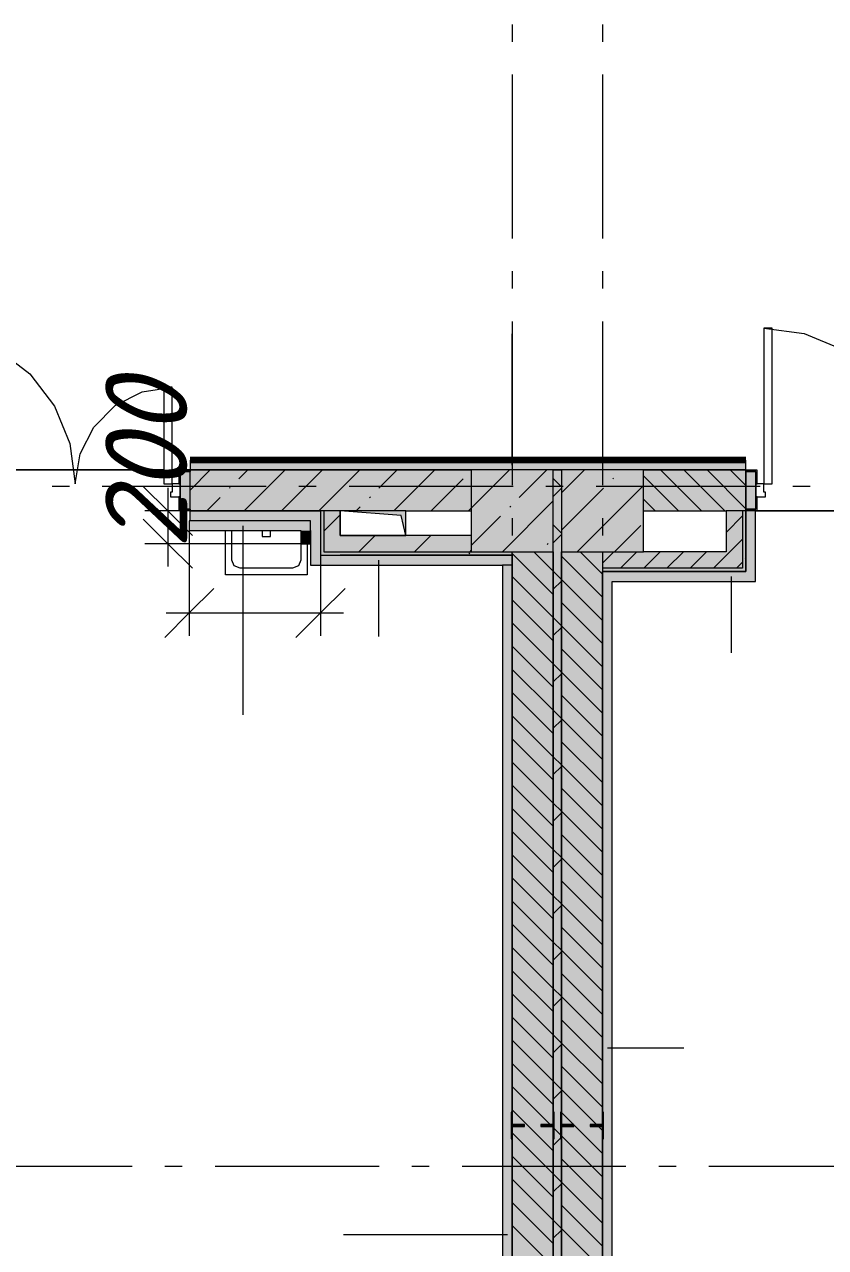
# Model space of a CAD drawing. Header units: millimetres. Extents: x -537608 to 253996, y -217170 to 186033.
# Drawn here: x -323936 to -319051, y 4055 to 11517 of the extents above; entities that cross this region are included whole.
import ezdxf

# ---------------------------------------------------------------- set-up
doc = ezdxf.new("R2010")
doc.units = ezdxf.units.MM
doc.layers.add('16) Лак 1.6м', color=160, linetype='Continuous', lineweight=90)
doc.layers.add('PDF _Геометрия', color=7, linetype='Continuous')
doc.layers.add('PDF _Текст', color=7, linetype='Continuous')
doc.layers.add('PDF _Сплошная заливка', color=7, linetype='Continuous', true_color=0xffffff)
doc.styles.add('PDF ISOCPEUR Italic', font='isocpeui.ttf')

msp = doc.modelspace()

# ---------------------------------------------------------------- hatches: boundary and pattern name
at = {"layer": 'PDF _Сплошная заливка', "true_color": 0xff7d7d, "transparency": 33554559}
h = msp.add_hatch(color=11, dxfattribs=at)
h.paths.add_polyline_path([(-298961.3577, 8799.3465), (-298961.3577, 8859.345), (-300471.358, 8859.345), (-300471.358, 8807.3447), (-300466.3589, 8807.3447), (-300466.3589, 8799.3465), (-299211.3587, 8799.3465)], flags=0)
h.paths.add_polyline_path([(-302661.3562, 8799.3465), (-301626.3578, 8799.3465), (-301626.3578, 8807.3447), (-301621.3587, 8807.3447), (-301621.3587, 8859.345), (-309051.3594, 8859.345), (-309051.3594, 8799.3465), (-302984.786, 8799.3465)], flags=0)
h.paths.add_polyline_path([(-310811.3609, 8799.3465), (-310811.3609, 8859.345), (-311771.359, 8859.345), (-311771.359, 8799.3465), (-311161.3581, 8799.3465)], flags=0)
h.paths.add_polyline_path([(-312471.362, 8799.3465), (-312471.362, 8859.345), (-312691.3594, 8859.345), (-312691.3594, 8799.3465)], flags=0)
h.paths.add_polyline_path([(-313391.3625, 8799.3465), (-313391.3625, 8859.345), (-313641.3592, 8859.345), (-313641.3592, 8799.3465)], flags=0)
h.paths.add_polyline_path([(-315311.3629, 8799.3465), (-315311.3629, 8859.345), (-317776.3623, 8859.345), (-317776.3623, 8799.3465), (-316392.4345, 8799.3465)], flags=0)
h.paths.add_polyline_path([(-314341.3622, 8799.3465), (-314341.3622, 8859.345), (-314611.3599, 8859.345), (-314611.3599, 8799.3465)], flags=0)
h.paths.add_polyline_path([(-319744.3478, 8799.3465), (-319537.3627, 8799.3465), (-319536.3637, 8859.345), (-322926.3628, 8859.345), (-322926.3628, 8799.3465), (-320161.3621, 8799.3465)], flags=0)
h.paths.add_polyline_path([(-324686.3642, 8799.3465), (-324686.3642, 8859.345), (-325065.3617, 8859.345), (-325065.3617, 8799.3465), (-324772.2154, 8799.3465)], flags=0)
at = {"layer": 'PDF _Сплошная заливка', "transparency": 33554559}
h = msp.add_hatch(color=256, dxfattribs=at)
h.paths.add_polyline_path([(-321211.3623, 8549.3454), (-321211.3623, 8799.3465), (-322924.3648, 8797.3464), (-322924.3648, 8549.3454), (-321420.3022, 8549.3454)], flags=0)
h.paths.add_polyline_path([(-326531.3643, 8549.3454), (-324688.3622, 8551.3454), (-324688.3622, 8799.3465), (-326711.3643, 8799.3465), (-326711.3643, 8549.3454), (-326591.3629, 8549.3454)], flags=0)
h = msp.add_hatch(color=256, dxfattribs=at)
h.paths.add_polyline_path([(-299632.8727, 8549.3454), (-299211.3587, 8549.3454), (-299211.3587, 8799.3465), (-300471.358, 8799.3465), (-300471.358, 8549.3454), (-299681.3572, 8549.3454)], flags=0)
h.paths.add_polyline_path([(-302041.357, 8549.3454), (-301621.3587, 8549.3454), (-301621.3587, 8799.3465), (-302161.3584, 8797.9513), (-302161.3584, 8549.3454), (-302061.358, 8549.3454)], flags=0)
h.paths.add_polyline_path([(-302984.786, 8549.3454), (-302661.3562, 8549.3454), (-302661.3562, 8799.3465), (-308161.3582, 8797.9513), (-308161.3582, 8549.3454), (-304461.3596, 8549.3454)], flags=0)
h.paths.add_polyline_path([(-308850.6309, 8549.3454), (-308661.3603, 8549.3454), (-308661.3603, 8799.3465), (-309049.3615, 8797.3464), (-309049.3615, 8549.3454)], flags=0)
h.paths.add_polyline_path([(-311101.3596, 8549.3454), (-310813.3588, 8551.3454), (-310811.3609, 8799.3465), (-311161.3581, 8797.9513), (-311161.3581, 8549.3454)], flags=0)
h.paths.add_polyline_path([(-312691.3594, 8549.3454), (-312471.362, 8549.3454), (-312471.362, 8799.3465), (-312691.3594, 8797.9513), (-312691.3594, 8634.3462)], flags=0)
h.paths.add_polyline_path([(-313391.3625, 8549.3454), (-313391.3625, 8799.3465), (-313641.3592, 8797.9513), (-313641.3592, 8549.3454), (-313481.3602, 8549.3454)], flags=0)
h.paths.add_polyline_path([(-311661.3603, 8549.3454), (-311661.3603, 8799.3465), (-311771.359, 8797.9513), (-311771.359, 8549.3454)], flags=0)
h.paths.add_polyline_path([(-314611.3599, 8549.3454), (-314341.3622, 8549.3454), (-314341.3622, 8799.3465), (-314611.3599, 8797.9513), (-314611.3599, 8634.3462)], flags=0)
h.paths.add_polyline_path([(-315311.3629, 8549.3454), (-315311.3629, 8799.3465), (-317161.3622, 8797.9513), (-317161.3622, 8549.3454), (-315401.3607, 8549.3454)], flags=0)
h.paths.add_polyline_path([(-317776.3623, 8549.3454), (-317661.3601, 8551.3454), (-317661.3601, 8799.3465), (-317774.36, 8797.3464), (-317776.3623, 8551.3454)], flags=0)
h.paths.add_polyline_path([(-319744.3478, 8549.3454), (-319538.3617, 8551.3454), (-319537.3627, 8799.3465), (-320161.3621, 8799.3465), (-320161.3621, 8549.3454)], flags=0)
at = {"layer": 'PDF _Сплошная заливка', "true_color": 0xff7d7d, "transparency": 33554559}
h = msp.add_hatch(color=11, dxfattribs=at)
h.paths.add_polyline_path([(-322191.3613, 8489.3447), (-322131.3628, 8489.3447), (-322131.3628, 8549.3454), (-322926.3628, 8549.3454), (-322926.3628, 8489.3447), (-322258.2795, 8489.3447)], flags=0)
h.paths.add_polyline_path([(-324686.3642, 8489.3447), (-324686.3642, 8549.3454), (-326531.3643, 8549.3454), (-326531.3643, 8489.3447), (-324772.2154, 8489.3447)], flags=0)
at = {"layer": 'PDF _Сплошная заливка', "transparency": 33554559}
for points in [[(-322111.3618, 8299.3443), (-322011.3614, 8299.3443), (-322011.3614, 8549.3454), (-322111.3618, 8549.3454), (-322111.3618, 8521.8457)], [(-321211.3623, 8299.3443), (-321211.3623, 8399.3447), (-322011.3614, 8399.3447), (-322011.3614, 8299.3443), (-321420.3022, 8299.3443)], [(-320961.3612, 8279.3455), (-320961.3612, 8299.3443), (-322111.3618, 8299.3443), (-322111.3618, 8279.3455), (-321211.3623, 8279.3455)], [(-320961.3612, 1299.3446), (-320711.3602, 1299.3446), (-320711.3602, 8299.3443), (-320961.3612, 8299.3443), (-320961.3612, 1678.1138)], [(-320411.3631, 1299.3446), (-320411.3631, 8299.3443), (-320661.3643, 8299.3443), (-320661.3643, 1299.3446), (-320582.325, 1299.3446)], [(-319657.3641, 8199.346), (-319657.3641, 8299.3443), (-320411.3631, 8299.3443), (-320411.3631, 8199.346), (-319744.3478, 8199.346)], [(-319557.3637, 8179.3451), (-319557.3637, 8199.346), (-320411.3631, 8199.346), (-320411.3631, 8179.3451), (-319657.3641, 8179.3451)]]:
    msp.add_hatch(color=256, dxfattribs=at).paths.add_polyline_path(points)
at = {"layer": 'PDF _Сплошная заливка', "true_color": 0xbce362, "transparency": 33554559}
msp.add_hatch(color=63, dxfattribs=at).paths.add_polyline_path([(-322251.3641, 8429.3461), (-322191.3613, 8429.3461), (-322191.3613, 8489.3447), (-322931.3619, 8489.3447), (-322931.3619, 8429.3461), (-322258.2795, 8429.3461)])
at = {"layer": 'PDF _Сплошная заливка', "true_color": 0xff7d7d, "transparency": 33554559}
for points in [[(-322191.3613, 8219.3448), (-322131.3628, 8219.3448), (-322131.3628, 8489.3447), (-322191.3613, 8489.3447), (-322191.3613, 8349.3446)], [(-321021.3641, 8219.3448), (-320961.3612, 8219.3448), (-320961.3612, 8279.3455), (-322131.3628, 8279.3455), (-322131.3628, 8219.3448), (-321420.3022, 8219.3448)], [(-320351.3604, 8119.3444), (-319477.3599, 8119.3444), (-319477.3599, 8179.3451), (-320411.3631, 8179.3451), (-320411.3631, 8119.3444)], [(-320411.3631, 1359.3452), (-320351.3604, 1359.3452), (-320351.3604, 8119.3444), (-320411.3631, 8119.3444), (-320411.3631, 1678.1138)]]:
    msp.add_hatch(color=11, dxfattribs=at).paths.add_polyline_path(points)

# ---------------------------------------------------------------- linework, layer by layer
at = {"layer": '16) Лак 1.6м'}
msp.add_line((-319536.3637, 8859.345), (-322926.3628, 8859.345), dxfattribs=at)
at = {"layer": 'PDF _Геометрия', "color": 253, "lineweight": 9, "true_color": 0xaaaaaa}
for p, q in [((-320961.3612, 11517.3459), (-320961.3612, 11411.5131)), ((-320411.3631, 11517.3459), (-320411.3631, 11411.5131)), ((-320961.3612, 11211.5145), (-320961.3612, 10211.5123)), ((-320411.3631, 11211.5145), (-320411.3631, 10211.5123)), ((-320961.3612, 10011.5136), (-320961.3612, 9905.6809)), ((-320411.3631, 10011.5136), (-320411.3631, 9905.6809)), ((-320961.3612, 9705.68), (-320961.3612, 8705.68)), ((-320411.3631, 9705.68), (-320411.3631, 8705.68)), ((-323662.2942, 8699.346), (-323768.1248, 8699.346)), ((-322462.2934, 8699.346), (-323462.2934, 8699.346)), ((-322156.4576, 8699.346), (-322262.2926, 8699.346)), ((-320956.4611, 8699.346), (-321956.4611, 8699.346)), ((-320650.6253, 8699.346), (-320756.4602, 8699.346)), ((-319450.6245, 8699.346), (-320450.6245, 8699.346)), ((-319144.793, 8699.346), (-319250.6236, 8699.346)), ((-321611.364, 8549.3454), (-322011.3614, 8549.3454)), ((-322011.3614, 8549.3454), (-322011.3614, 8399.3447)), ((-321638.8616, 8521.8457), (-322011.3614, 8549.3454)), ((-321611.364, 8399.3447), (-321638.8616, 8521.8457)), ((-321611.364, 8399.3447), (-321611.364, 8549.3454)), ((-319886.3609, 8549.3454), (-319878.3606, 8549.3454)), ((-320961.3612, 8505.6792), (-320961.3612, 8399.8463)), ((-320411.3631, 8505.6792), (-320411.3631, 8399.8463)), ((-322711.3644, 8159.3463), (-322711.3644, 8429.3461)), ((-322671.3625, 8249.3441), (-322671.3625, 8429.3461)), ((-322486.3634, 8429.3461), (-322486.3634, 8394.3327)), ((-322486.3634, 8394.3327), (-322436.3632, 8394.3327)), ((-322436.3632, 8394.3327), (-322436.3632, 8429.3461)), ((-322011.3614, 8399.3447), (-321611.364, 8399.3447)), ((-322251.3641, 8349.3446), (-322251.3641, 8249.3441)), ((-322211.3623, 8349.3446), (-322211.3623, 8159.3463)), ((-322656.7181, 8213.9882), (-322671.3625, 8249.3441)), ((-322621.3623, 8199.3439), (-322656.7181, 8213.9882)), ((-322266.0085, 8213.9882), (-322301.3644, 8199.3439)), ((-322251.3641, 8249.3441), (-322266.0085, 8213.9882)), ((-322211.3623, 8159.3463), (-322711.3644, 8159.3463)), ((-322301.3644, 8199.3439), (-322621.3623, 8199.3439)), ((-320961.3612, 8199.8455), (-320961.3612, 7199.8456)), ((-320411.3631, 8199.8455), (-320411.3631, 7199.8456)), ((-320961.3612, 6999.8468), (-320961.3612, 6894.0119)), ((-320411.3631, 6999.8468), (-320411.3631, 6894.0119)), ((-320961.3612, 6694.0132), (-320961.3612, 5694.0132)), ((-320411.3631, 6694.0132), (-320411.3631, 5694.0132)), ((-320961.3612, 5494.0124), (-320961.3612, 5388.1796)), ((-320411.3631, 5494.0124), (-320411.3631, 5388.1796)), ((-320961.3612, 5188.1788), (-320961.3612, 4188.1788)), ((-320411.3631, 5188.1788), (-320411.3631, 4188.1788)), ((-323279.7013, 4549.3433), (-324279.7013, 4549.3433)), ((-322973.8655, 4549.3433), (-323079.7005, 4549.3433)), ((-321773.8647, 4549.3433), (-322773.8646, 4549.3433)), ((-321468.0332, 4549.3433), (-321573.8682, 4549.3433)), ((-320268.0324, 4549.3433), (-321268.0324, 4549.3433)), ((-319962.2009, 4549.3433), (-320068.0315, 4549.3433)), ((-318762.2001, 4549.3433), (-319762.2, 4549.3433))]:
    msp.add_line(p, q, dxfattribs=at)
at = {"layer": 'PDF _Геометрия', "lineweight": 9}
for p, q in [((-320962.0157, 8829.3457), (-320962.0157, 9629.3448)), ((-319426.3607, 9664.3454), (-319426.3607, 8714.3456)), ((-319376.3605, 9664.3454), (-319426.3607, 9664.3454)), ((-319426.3607, 9664.3454), (-319180.4847, 9631.9757)), ((-319376.3605, 8714.3456), (-319376.3605, 9664.3454)), ((-319180.4847, 9631.9757), (-318951.363, 9537.0692)), ((-324101.3634, 9537.0692), (-323904.6136, 9386.0976)), ((-323904.6136, 9386.0976), (-323753.6398, 9189.3455)), ((-323383.1551, 9191.6664), (-323218.6823, 9275.468)), ((-323218.6823, 9275.468), (-323036.3615, 9304.3456)), ((-323036.3615, 9304.3456), (-323086.3617, 9304.3456)), ((-323086.3617, 9304.3456), (-323086.3617, 8714.3456)), ((-323036.3615, 8714.3456), (-323036.3615, 9304.3456)), ((-323753.6398, 9189.3455), (-323658.7332, 8960.2238)), ((-323513.6844, 9061.1393), (-323383.1551, 9191.6664)), ((-323597.486, 8896.6665), (-323513.6844, 9061.1393)), ((-323658.7332, 8960.2238), (-323626.3614, 8714.3456)), ((-323626.3614, 8714.3456), (-323597.486, 8896.6665)), ((-322926.3628, 8859.345), (-322926.3628, 8799.3465)), ((-319536.3637, 8799.3465), (-319536.3637, 8859.345)), ((-322924.3648, 8797.3464), (-322994.3617, 8797.3464)), ((-322994.3617, 8797.3464), (-322994.3617, 8714.3456)), ((-322986.3612, 8714.3456), (-322986.3612, 8789.346)), ((-322986.3612, 8789.346), (-322924.3648, 8789.346)), ((-322926.3628, 8789.346), (-322986.3612, 8789.346)), ((-322986.3612, 8789.346), (-322986.3612, 8559.3459)), ((-322926.3628, 8675.9714), (-322802.9898, 8799.3465)), ((-322926.3628, 8799.3465), (-321211.3623, 8799.3465)), ((-321211.3623, 8799.3465), (-322926.3628, 8799.3465)), ((-322926.3628, 8799.3465), (-322926.3628, 8797.9513)), ((-322926.3628, 8559.3459), (-322926.3628, 8789.346)), ((-322924.3648, 8789.346), (-322924.3648, 8797.3464)), ((-322629.6727, 8744.5645), (-322574.8886, 8799.3465)), ((-322596.7928, 8549.3454), (-322346.7917, 8799.3465)), ((-322368.6915, 8549.3454), (-322118.6948, 8799.3465)), ((-322140.5946, 8549.3454), (-321890.5936, 8799.3465)), ((-321774.2996, 8687.5392), (-321662.4967, 8799.3465)), ((-321684.3965, 8549.3454), (-321434.3997, 8799.3465)), ((-321456.2996, 8549.3454), (-321261.0783, 8744.5645)), ((-321211.3623, 8566.1837), (-320978.2017, 8799.3465)), ((-320711.3602, 8799.3465), (-321211.3623, 8799.3465)), ((-321211.3623, 8799.3465), (-321211.3623, 8299.3443)), ((-320918.9308, 8630.516), (-320750.1004, 8799.3465)), ((-320711.3602, 8299.3443), (-320711.3602, 8799.3465)), ((-320661.3643, 8799.3465), (-320711.3602, 8799.3465)), ((-320711.3602, 8799.3465), (-320661.3643, 8799.3465)), ((-320661.3643, 8697.0617), (-320711.3602, 8747.0619)), ((-320661.3643, 8659.9878), (-320522.0035, 8799.3465)), ((-320161.3621, 8799.3465), (-320661.3643, 8799.3465)), ((-320661.3643, 8799.3465), (-320661.3643, 8299.3443)), ((-320348.6864, 8744.5645), (-320343.9456, 8749.3054)), ((-319537.3627, 8799.3465), (-320161.3621, 8799.3465)), ((-320161.3621, 8799.3465), (-319537.3627, 8799.3465)), ((-320161.3621, 8299.3443), (-320161.3621, 8799.3465)), ((-319947.9613, 8549.3454), (-320161.3621, 8762.7483)), ((-319806.538, 8549.3454), (-320056.539, 8799.3465)), ((-319665.1191, 8549.3454), (-319915.1158, 8799.3465)), ((-319537.3627, 8563.0123), (-319773.6968, 8799.3465)), ((-319537.3627, 8704.4334), (-319632.2735, 8799.3465)), ((-319468.3605, 8797.3464), (-319538.3617, 8797.3464)), ((-319538.3617, 8797.3464), (-319538.3617, 8789.346)), ((-319538.3617, 8789.346), (-319476.3609, 8789.346)), ((-319537.3627, 8797.9513), (-319537.3627, 8799.3465)), ((-319537.3627, 8799.3465), (-319536.3637, 8799.3465)), ((-319537.3627, 8559.3459), (-319537.3627, 8789.346)), ((-319536.3637, 8797.9513), (-319536.3637, 8799.3465)), ((-319476.3609, 8789.346), (-319536.3637, 8789.346)), ((-319536.3637, 8789.346), (-319536.3637, 8559.3459)), ((-319476.3609, 8789.346), (-319476.3609, 8714.3456)), ((-319476.3609, 8559.3459), (-319476.3609, 8789.346)), ((-319468.3605, 8714.3456), (-319468.3605, 8797.3464)), ((-323086.3617, 8714.3456), (-323036.3615, 8714.3456)), ((-323062.1539, 8689.3455), (-323062.1539, 8209.3444)), ((-323036.3615, 8664.3454), (-323046.3641, 8664.3454)), ((-323046.3641, 8664.3454), (-323046.3641, 8634.3462)), ((-323036.3615, 8714.3456), (-323036.3615, 8664.3454)), ((-322986.3612, 8714.3456), (-323036.3615, 8714.3456)), ((-322994.3617, 8714.3456), (-322986.3612, 8714.3456)), ((-322986.3612, 8634.3462), (-322986.3612, 8714.3456)), ((-322686.6959, 8687.5392), (-322681.955, 8692.2822)), ((-320711.3602, 8637.3948), (-320661.3643, 8687.395)), ((-320661.3643, 8431.8888), (-320405.7095, 8687.5392)), ((-320565.8075, 8299.3443), (-320161.3621, 8703.7898)), ((-319426.3607, 8714.3456), (-319476.3609, 8714.3456)), ((-319476.3609, 8714.3456), (-319476.3609, 8634.3462)), ((-319476.3609, 8714.3456), (-319468.3605, 8714.3456)), ((-319426.3607, 8714.3456), (-319376.3605, 8714.3456)), ((-319426.3607, 8664.3454), (-319426.3607, 8714.3456)), ((-319416.3624, 8664.3454), (-319426.3607, 8664.3454)), ((-319416.3624, 8634.3462), (-319416.3624, 8664.3454)), ((-323046.3641, 8634.3462), (-322986.3612, 8634.3462)), ((-322986.3612, 8634.3462), (-322994.3617, 8634.3462)), ((-322994.3617, 8634.3462), (-322994.3617, 8551.3454)), ((-322986.3612, 8559.3459), (-322986.3612, 8634.3462)), ((-322824.8897, 8549.3454), (-322743.719, 8630.516)), ((-321831.3271, 8630.516), (-321826.5862, 8635.2569)), ((-321022.0056, 8299.3443), (-320711.3602, 8609.9876)), ((-320089.3803, 8549.3454), (-320161.3621, 8621.3272)), ((-319476.3609, 8634.3462), (-319416.3624, 8634.3462)), ((-319468.3605, 8634.3462), (-319476.3609, 8634.3462)), ((-319476.3609, 8634.3462), (-319476.3609, 8559.3459)), ((-319468.3605, 8551.3454), (-319468.3605, 8634.3462)), ((-323062.1539, 8549.3454), (-323202.1519, 8549.3454)), ((-322926.3628, 8549.3454), (-323062.1539, 8549.3454)), ((-322994.3617, 8551.3454), (-322924.3648, 8551.3454)), ((-322924.3648, 8559.3459), (-322986.3612, 8559.3459)), ((-322986.3612, 8559.3459), (-322926.3628, 8559.3459)), ((-322131.3628, 8549.3454), (-322926.3628, 8549.3454)), ((-322926.3628, 8549.3454), (-322131.3628, 8549.3454)), ((-322926.3628, 8489.3447), (-322926.3628, 8549.3454)), ((-322924.3648, 8551.3454), (-322924.3648, 8559.3459)), ((-322131.3628, 8549.3454), (-322131.3628, 8279.3455)), ((-322111.3618, 8549.3454), (-322131.3628, 8549.3454)), ((-322131.3628, 8549.3454), (-322131.3628, 8489.3447)), ((-322011.3614, 8549.3454), (-322111.3618, 8549.3454)), ((-322111.3618, 8549.3454), (-322111.3618, 8299.3443)), ((-322111.3618, 8425.3331), (-322011.3614, 8525.3335)), ((-322011.3614, 8399.3447), (-322011.3614, 8549.3454)), ((-321912.4978, 8549.3454), (-321888.3502, 8573.4908)), ((-321611.364, 8549.3454), (-321211.3623, 8549.3454)), ((-321228.2027, 8549.3454), (-321211.3623, 8566.1837)), ((-321211.3623, 8338.0846), (-321032.9814, 8516.4655)), ((-320975.9582, 8573.4908), (-320971.2131, 8578.2316)), ((-320161.3621, 8549.3454), (-319657.3641, 8549.3454)), ((-319657.3641, 8549.3454), (-319657.3641, 8299.3443)), ((-319557.3637, 8549.3454), (-319657.3641, 8549.3454)), ((-319657.3641, 8418.6029), (-319557.3637, 8518.6012)), ((-319537.3627, 8549.3454), (-319557.3637, 8549.3454)), ((-319557.3637, 8549.3454), (-319557.3637, 8199.346)), ((-319538.3617, 8559.3459), (-319538.3617, 8551.3454)), ((-319476.3609, 8559.3459), (-319538.3617, 8559.3459)), ((-319538.3617, 8551.3454), (-319468.3605, 8551.3454)), ((-319537.3627, 8549.3454), (-319537.3627, 8179.3451)), ((-319537.3627, 8179.3451), (-319537.3627, 8549.3454)), ((-319536.3637, 8559.3459), (-319476.3609, 8559.3459)), ((-319477.3599, 8549.3454), (-319536.3637, 8549.3454)), ((-319477.3599, 8179.3451), (-319477.3599, 8549.3454)), ((-322191.3613, 8489.3447), (-322931.3619, 8489.3447)), ((-322931.3619, 8489.3447), (-322931.3619, 8429.3461)), ((-322191.3613, 8489.3447), (-322926.3628, 8489.3447)), ((-322604.0224, 8459.3454), (-322604.0224, 7305.4308)), ((-322191.3613, 8429.3461), (-322191.3613, 8489.3447)), ((-322131.3628, 8489.3447), (-322131.3628, 8279.3455)), ((-320661.3643, 8414.2195), (-320711.3602, 8464.2197)), ((-320337.7063, 8299.3443), (-320177.6126, 8459.4423)), ((-322931.3619, 8429.3461), (-322931.3619, 7927.0468)), ((-322931.3619, 8429.3461), (-322251.3641, 8429.3461)), ((-322251.3641, 8429.3461), (-322251.3641, 8349.3446)), ((-322191.3613, 8429.3461), (-322191.3613, 8349.3446)), ((-322191.3613, 8349.3446), (-322191.3613, 8429.3461)), ((-321211.3623, 8399.3447), (-322011.3614, 8399.3447)), ((-321897.9395, 8299.3443), (-321797.939, 8399.3447)), ((-321558.5262, 8299.3443), (-321458.5301, 8399.3447)), ((-320711.3602, 8354.5525), (-320661.3643, 8404.5506)), ((-319657.3641, 8277.1797), (-319557.3637, 8377.18)), ((-323062.1539, 8349.3446), (-323202.1519, 8349.3446)), ((-322251.3641, 8349.3446), (-323062.1539, 8349.3446)), ((-322251.3641, 8349.3446), (-322191.3613, 8349.3446)), ((-322191.3613, 8349.3446), (-322191.3613, 8219.3448)), ((-322111.3618, 8299.3443), (-322011.3614, 8299.3443)), ((-322011.3614, 8299.3443), (-321211.3623, 8299.3443)), ((-321219.1173, 8299.3443), (-321211.3623, 8307.0993)), ((-321211.3623, 8299.3443), (-320711.3602, 8299.3443)), ((-320961.3612, 8279.3455), (-320961.3612, 8299.3443)), ((-320711.3602, 8039.9564), (-320961.3612, 8289.9553)), ((-320711.3602, 8181.3775), (-320829.3291, 8299.3443)), ((-320747.8571, 8345.3917), (-320743.1162, 8350.1347)), ((-320711.3602, 1299.3446), (-320711.3602, 8299.3443)), ((-320711.3602, 8299.3443), (-320711.3602, 799.3446)), ((-320661.3643, 8299.3443), (-320161.3621, 8299.3443)), ((-320661.3643, 799.3446), (-320661.3643, 8299.3443)), ((-320661.3643, 8299.3443), (-320661.3643, 1299.3446)), ((-320411.3631, 8164.2185), (-320546.4869, 8299.3443)), ((-320411.3631, 8230.2883), (-320342.305, 8299.3443)), ((-320411.3631, 8299.3443), (-320411.3631, 8199.346)), ((-320300.8821, 8199.346), (-320200.8817, 8299.3443)), ((-319657.3641, 8299.3443), (-320161.3621, 8299.3443)), ((-320159.4632, 8199.346), (-320059.4628, 8299.3443)), ((-320018.0399, 8199.346), (-319918.0395, 8299.3443)), ((-319876.6166, 8199.346), (-319776.6205, 8299.3443)), ((-322191.3613, 8219.3448), (-322131.3628, 8219.3448)), ((-322131.3628, 8279.3455), (-322111.3618, 8279.3455)), ((-322131.3628, 8279.3455), (-322111.3618, 8279.3455)), ((-322131.3628, 8279.3455), (-322131.3628, 7927.0468)), ((-322131.3628, 8219.3448), (-321021.3641, 8219.3448)), ((-322111.3618, 8279.3455), (-322011.3614, 8279.3455)), ((-322011.3614, 8279.3455), (-320961.3612, 8279.3455)), ((-320961.3612, 8279.3455), (-322011.3614, 8279.3455)), ((-321778.1491, 8249.3463), (-321778.1491, 7783.195)), ((-321021.3641, 8219.3448), (-321021.3641, 1359.3452)), ((-320961.3612, 8219.3448), (-321021.3641, 8219.3448)), ((-320961.3612, 8219.3448), (-320961.3612, 8279.3455)), ((-320961.3612, 8279.3455), (-320961.3612, 8219.3448)), ((-320961.3612, 1299.3446), (-320961.3612, 8219.3448)), ((-320961.3612, 8219.3448), (-320961.3612, 1299.3446)), ((-320411.3631, 8022.7973), (-320661.3643, 8272.7984)), ((-319735.1977, 8199.346), (-319657.3641, 8277.1797)), ((-319593.7744, 8199.346), (-319557.3637, 8235.7589)), ((-320711.3602, 7898.5331), (-320961.3612, 8148.5342)), ((-320661.3643, 8131.3772), (-320711.3602, 8181.3775)), ((-319657.3641, 8199.346), (-320411.3631, 8199.346)), ((-320411.3631, 8199.346), (-320411.3631, 8179.3451)), ((-320411.3631, 8119.3444), (-320411.3631, 8179.3451)), ((-320411.3631, 8179.3451), (-319657.3641, 8179.3451)), ((-319537.3627, 8179.3451), (-320411.3631, 8179.3451)), ((-320411.3631, 8179.3451), (-320411.3631, 8119.3444)), ((-319557.3637, 8199.346), (-319657.3641, 8199.346)), ((-319657.3641, 8179.3451), (-319557.3637, 8179.3451)), ((-319625.5779, 8149.3458), (-319625.5779, 7683.1946)), ((-319557.3637, 8179.3451), (-319537.3627, 8179.3451)), ((-319477.3599, 8119.3444), (-319477.3599, 8179.3451)), ((-320711.3602, 8071.7081), (-320661.3643, 8121.7083)), ((-320411.3631, 7881.3762), (-320661.3643, 8131.3772)), ((-320411.3631, 1359.3452), (-320411.3631, 8119.3444)), ((-320411.3631, 8119.3444), (-320411.3631, 1359.3452)), ((-320351.3604, 1359.3452), (-320351.3604, 8119.3444)), ((-320351.3604, 8119.3444), (-319477.3599, 8119.3444)), ((-320711.3602, 7757.112), (-320961.3612, 8007.113)), ((-320411.3631, 7739.9551), (-320661.3643, 7989.9561)), ((-323071.3642, 7927.0468), (-321991.3605, 7927.0468)), ((-322931.3619, 7927.0468), (-322931.3619, 7787.0466)), ((-322131.3628, 7927.0468), (-322131.3628, 7787.0466)), ((-320711.3602, 7615.6909), (-320961.3612, 7865.6919)), ((-320661.3643, 7848.535), (-320711.3602, 7898.5331)), ((-320711.3602, 7788.8659), (-320661.3643, 7838.8661)), ((-320411.3631, 7598.534), (-320661.3643, 7848.535)), ((-320711.3602, 7474.2697), (-320961.3612, 7724.2708)), ((-320411.3631, 7457.1129), (-320661.3643, 7707.1117)), ((-320661.3643, 7565.6906), (-320711.3602, 7615.6909)), ((-320711.3602, 7332.8486), (-320961.3612, 7582.8475)), ((-320711.3602, 7506.0236), (-320661.3643, 7556.0238)), ((-320411.3631, 7315.6917), (-320661.3643, 7565.6906)), ((-320711.3602, 7191.4275), (-320961.3612, 7441.4264)), ((-320411.3631, 7174.2706), (-320661.3643, 7424.2695)), ((-320661.3643, 7282.8484), (-320711.3602, 7332.8486)), ((-320711.3602, 7050.0064), (-320961.3612, 7300.0053)), ((-320711.3602, 7223.1814), (-320661.3643, 7273.1795)), ((-320411.3631, 7032.8473), (-320661.3643, 7282.8484)), ((-320711.3602, 6908.5853), (-320961.3612, 7158.5841)), ((-320411.3631, 6891.4262), (-320661.3643, 7141.4273)), ((-320711.3602, 6767.162), (-320961.3612, 7017.163)), ((-320661.3643, 7000.0062), (-320711.3602, 7050.0064)), ((-320711.3602, 6940.337), (-320661.3643, 6990.3372)), ((-320411.3631, 6750.0051), (-320661.3643, 7000.0062)), ((-320711.3602, 6625.7409), (-320961.3612, 6875.7419)), ((-320411.3631, 6608.584), (-320661.3643, 6858.5851)), ((-320711.3602, 6484.3198), (-320961.3612, 6734.3208)), ((-320661.3643, 6717.1618), (-320711.3602, 6767.162)), ((-320411.3631, 6467.1628), (-320661.3643, 6717.1618)), ((-320711.3602, 6657.4948), (-320661.3643, 6707.495)), ((-320711.3602, 6342.8987), (-320961.3612, 6592.8997)), ((-320411.3631, 6325.7417), (-320661.3643, 6575.7407)), ((-320711.3602, 6201.4776), (-320961.3612, 6451.4764)), ((-320661.3643, 6434.3196), (-320711.3602, 6484.3198)), ((-320711.3602, 6374.6525), (-320661.3643, 6424.6528)), ((-320411.3631, 6184.3206), (-320661.3643, 6434.3196)), ((-320711.3602, 6060.0564), (-320961.3612, 6310.0553)), ((-320411.3631, 6042.8995), (-320661.3643, 6292.8984)), ((-320661.3643, 6151.4773), (-320711.3602, 6201.4776)), ((-320711.3602, 5918.6353), (-320961.3612, 6168.6342)), ((-320711.3602, 6091.8103), (-320661.3643, 6141.8084)), ((-320411.3631, 5901.4762), (-320661.3643, 6151.4773)), ((-320711.3602, 5777.2142), (-320961.3612, 6027.2131)), ((-320411.3631, 5760.0551), (-320661.3643, 6010.0562)), ((-320661.3643, 5868.6351), (-320711.3602, 5918.6353)), ((-320711.3602, 5635.7909), (-320961.3612, 5885.792)), ((-320711.3602, 5808.9659), (-320661.3643, 5858.9662)), ((-320411.3631, 5618.634), (-320661.3643, 5868.6351)), ((-320711.3602, 5494.3698), (-320961.3612, 5744.3708)), ((-320411.3631, 5477.2129), (-320661.3643, 5727.214)), ((-320711.3602, 5352.9487), (-320961.3612, 5602.9497)), ((-320661.3643, 5585.7907), (-320711.3602, 5635.7909)), ((-320711.3602, 5526.1237), (-320661.3643, 5576.1239)), ((-320411.3631, 5335.7917), (-320661.3643, 5585.7907)), ((-320711.3602, 5211.5276), (-320961.3612, 5461.5286)), ((-320411.3631, 5194.3706), (-320661.3643, 5444.3696)), ((-320711.3602, 5070.1064), (-320961.3612, 5320.1053)), ((-320661.3643, 5302.9485), (-320711.3602, 5352.9487)), ((-320411.3631, 5052.9495), (-320661.3643, 5302.9485)), ((-320711.3602, 5243.2815), (-320661.3643, 5293.2817)), ((-320381.3639, 5274.2259), (-319915.2106, 5274.2259)), ((-320711.3602, 4928.6853), (-320961.3612, 5178.6842)), ((-320411.3631, 4911.5284), (-320661.3643, 5161.5274)), ((-320711.3602, 4787.2642), (-320961.3612, 5037.2631)), ((-320661.3643, 5020.1063), (-320711.3602, 5070.1064)), ((-320711.3602, 4960.4371), (-320661.3643, 5010.4373)), ((-320411.3631, 4770.1051), (-320661.3643, 5020.1063)), ((-320711.3602, 4645.8431), (-320961.3612, 4895.842)), ((-320411.3631, 4628.684), (-320661.3643, 4878.6851)), ((-320661.3643, 4737.264), (-320711.3602, 4787.2642)), ((-320711.3602, 4504.4198), (-320961.3612, 4754.4209)), ((-320711.3602, 4677.5949), (-320661.3643, 4727.5951)), ((-320411.3631, 4487.2629), (-320661.3643, 4737.264)), ((-320711.3602, 4362.9987), (-320961.3612, 4612.9998)), ((-320411.3631, 4345.8418), (-320661.3643, 4595.8429)), ((-320661.3643, 4454.4196), (-320711.3602, 4504.4198)), ((-320711.3602, 4221.5775), (-320961.3612, 4471.5786)), ((-320711.3602, 4394.7526), (-320661.3643, 4444.7528)), ((-320411.3631, 4204.4207), (-320661.3643, 4454.4196)), ((-320711.3602, 4080.1564), (-320961.3612, 4330.1575)), ((-320411.3631, 4062.9996), (-320661.3643, 4313.0006)), ((-320711.3602, 3938.7353), (-320961.3612, 4188.7364)), ((-320661.3643, 4171.5774), (-320711.3602, 4221.5775)), ((-320991.3605, 4132.9362), (-321991.3605, 4132.9362)), ((-320711.3602, 4111.9104), (-320661.3643, 4161.9106)), ((-320411.3631, 3921.5784), (-320661.3643, 4171.5774))]:
    msp.add_line(p, q, dxfattribs=at)
at = {"layer": 'PDF _Геометрия', "color": 9, "lineweight": 9, "true_color": 0xc0c0c0}
for p, q in [((-323086.3617, 8799.3465), (-324526.361, 8799.3465)), ((-324526.361, 8799.3465), (-323086.3617, 8799.3465)), ((-322926.3628, 8799.3465), (-323036.3615, 8799.3465)), ((-323036.3615, 8799.3465), (-322926.3628, 8799.3465)), ((-317781.3614, 8549.3454), (-319477.3599, 8549.3454)), ((-319477.3599, 8549.3454), (-317781.3614, 8549.3454))]:
    msp.add_line(p, q, dxfattribs=at)
at = {"layer": 'PDF _Геометрия', "lineweight": 20}
for p, q in [((-323062.1539, 8549.3454), (-323212.1545, 8699.346)), ((-322912.1533, 8399.3447), (-323062.1539, 8549.3454)), ((-323062.1539, 8349.3446), (-323212.1545, 8499.3451)), ((-322912.1533, 8199.346), (-323062.1539, 8349.3446)), ((-322781.3613, 8077.0453), (-322931.3619, 7927.0468)), ((-321981.3621, 8077.0453), (-322131.3628, 7927.0468)), ((-322931.3619, 7927.0468), (-323081.3625, 7777.0462)), ((-322131.3628, 7927.0468), (-322281.3634, 7777.0462))]:
    msp.add_line(p, q, dxfattribs=at)
at = {"layer": 'PDF _Геометрия', "color": 8, "lineweight": 9, "true_color": 0x787878}
for p, q in [((-321222.2132, 8293.8263), (-321225.5675, 8288.0198)), ((-321086.3058, 8298.5929), (-321086.7407, 8299.3443)), ((-319537.3627, 8257.3444), (-319539.4123, 8260.8947))]:
    msp.add_line(p, q, dxfattribs=at)
at = {"layer": 'PDF _Геометрия', "color": 253, "lineweight": 20, "true_color": 0xaaaaaa}
for p, q in [((-320961.3612, 4880.2567), (-320967.3637, 4880.2567)), ((-320967.3637, 4880.2567), (-320967.3637, 4799.2583)), ((-320961.3612, 4805.2564), (-320961.3612, 4880.2567)), ((-320705.362, 4880.2567), (-320711.3602, 4880.2567)), ((-320711.3602, 4880.2567), (-320711.3602, 4805.2564)), ((-320705.362, 4799.2583), (-320705.362, 4880.2567)), ((-320661.3643, 4880.2567), (-320667.3624, 4880.2567)), ((-320667.3624, 4880.2567), (-320667.3624, 4799.2583)), ((-320661.3643, 4805.2564), (-320661.3643, 4880.2567)), ((-320405.3607, 4880.2567), (-320411.3631, 4880.2567)), ((-320411.3631, 4880.2567), (-320411.3631, 4805.2564)), ((-320405.3607, 4799.2583), (-320405.3607, 4880.2567)), ((-320886.3609, 4799.2583), (-320967.3637, 4799.2583)), ((-320967.3637, 4799.2583), (-320967.3637, 4718.2577)), ((-320967.3637, 4799.2583), (-320886.3609, 4799.2583)), ((-320886.3609, 4805.2564), (-320961.3612, 4805.2564)), ((-320961.3612, 4718.2577), (-320961.3612, 4793.258)), ((-320961.3612, 4793.258), (-320886.3609, 4793.258)), ((-320886.3609, 4799.2583), (-320886.3609, 4805.2564)), ((-320886.3609, 4793.258), (-320886.3609, 4799.2583)), ((-320711.3602, 4805.2564), (-320786.3605, 4805.2564)), ((-320786.3605, 4805.2564), (-320786.3605, 4799.2583)), ((-320705.362, 4799.2583), (-320786.3605, 4799.2583)), ((-320786.3605, 4799.2583), (-320786.3605, 4793.258)), ((-320786.3605, 4799.2583), (-320705.362, 4799.2583)), ((-320786.3605, 4793.258), (-320711.3602, 4793.258)), ((-320711.3602, 4793.258), (-320711.3602, 4718.2577)), ((-320705.362, 4718.2577), (-320705.362, 4799.2583)), ((-320586.3639, 4799.2583), (-320667.3624, 4799.2583)), ((-320667.3624, 4799.2583), (-320667.3624, 4718.2577)), ((-320667.3624, 4799.2583), (-320586.3639, 4799.2583)), ((-320586.3639, 4805.2564), (-320661.3643, 4805.2564)), ((-320661.3643, 4718.2577), (-320661.3643, 4793.258)), ((-320661.3643, 4793.258), (-320586.3639, 4793.258)), ((-320586.3639, 4799.2583), (-320586.3639, 4805.2564)), ((-320586.3639, 4793.258), (-320586.3639, 4799.2583)), ((-320411.3631, 4805.2564), (-320486.3635, 4805.2564)), ((-320486.3635, 4805.2564), (-320486.3635, 4799.2583)), ((-320405.3607, 4799.2583), (-320486.3635, 4799.2583)), ((-320486.3635, 4799.2583), (-320486.3635, 4793.258)), ((-320486.3635, 4799.2583), (-320405.3607, 4799.2583)), ((-320486.3635, 4793.258), (-320411.3631, 4793.258)), ((-320411.3631, 4793.258), (-320411.3631, 4718.2577)), ((-320405.3607, 4718.2577), (-320405.3607, 4799.2583)), ((-320967.3637, 4718.2577), (-320961.3612, 4718.2577)), ((-320711.3602, 4718.2577), (-320705.362, 4718.2577)), ((-320667.3624, 4718.2577), (-320661.3643, 4718.2577)), ((-320411.3631, 4718.2577), (-320405.3607, 4718.2577))]:
    msp.add_line(p, q, dxfattribs=at)
at = {"layer": 'PDF _Сплошная заливка', "color": 7, "lineweight": 35, "true_color": 0xf4f4f4, "transparency": 33554559}
for points in [[(-322926.3628, 8559.3459), (-322926.3628, 8789.346), (-322986.3612, 8559.3459), (-322986.3612, 8789.346)], [(-319476.3609, 8559.3459), (-319476.3609, 8789.346), (-319536.3637, 8559.3459), (-319536.3637, 8789.346)]]:
    msp.add_solid(points, dxfattribs=at)
at = {"layer": 'PDF _Сплошная заливка', "lineweight": 35, "transparency": 33554559}
for points in [[(-321211.3623, 8299.3443), (-320711.3602, 8299.3443), (-321211.3623, 8799.3465), (-320711.3602, 8799.3465)], [(-320661.3643, 799.3446), (-320661.3643, 8799.3465), (-320711.3602, 799.3446), (-320711.3602, 8799.3465)], [(-320661.3643, 8299.3443), (-320161.3621, 8299.3443), (-320661.3643, 8799.3465), (-320161.3621, 8799.3465)], [(-322111.3618, 8279.3455), (-322111.3618, 8549.3454), (-322131.3628, 8279.3455), (-322131.3628, 8549.3454)], [(-319557.3637, 8199.346), (-319557.3637, 8549.3454), (-319657.3641, 8199.346), (-319657.3641, 8549.3454)], [(-319537.3627, 8179.3451), (-319537.3627, 8549.3454), (-319557.3637, 8179.3451), (-319557.3637, 8549.3454)]]:
    msp.add_solid(points, dxfattribs=at)
at = {"layer": 'PDF _Сплошная заливка', "color": 254, "lineweight": 35, "true_color": 0xe2e2e2, "transparency": 33554559}
msp.add_solid([(-321611.364, 8399.3447), (-321611.364, 8549.3454), (-321638.8616, 8521.8457), (-322011.3614, 8549.3454)], dxfattribs=at)
at = {"layer": 'PDF _Сплошная заливка', "color": 11, "lineweight": 35, "true_color": 0xff7d7d, "transparency": 33554559}
msp.add_solid([(-319477.3599, 8179.3451), (-319477.3599, 8549.3454), (-319537.3627, 8179.3451), (-319537.3627, 8549.3454)], dxfattribs=at)
at = {"layer": 'PDF _Сплошная заливка', "color": 63, "lineweight": 35, "true_color": 0xbce362, "transparency": 33554559}
msp.add_solid([(-322191.3613, 8349.3446), (-322191.3613, 8429.3461), (-322251.3641, 8349.3446), (-322251.3641, 8429.3461)], dxfattribs=at)
at = {"layer": 'PDF _Сплошная заливка', "color": 40, "lineweight": 35, "true_color": 0xfca910, "transparency": 33554559}
msp.add_solid([(-320961.3612, 1299.3446), (-320961.3612, 8219.3448), (-321021.3641, 1299.3446), (-321021.3641, 8219.3448)], dxfattribs=at)

# ---------------------------------------------------------------- texts
at = {"layer": 'PDF _Текст', "insert": (-323193.6714, 8316.611), "char_height": 500, "attachment_point": 4, "rotation": 90, "style": 'PDF ISOCPEUR Italic'}
msp.add_mtext('200', dxfattribs=at)

doc.saveas('drawing.dxf')
